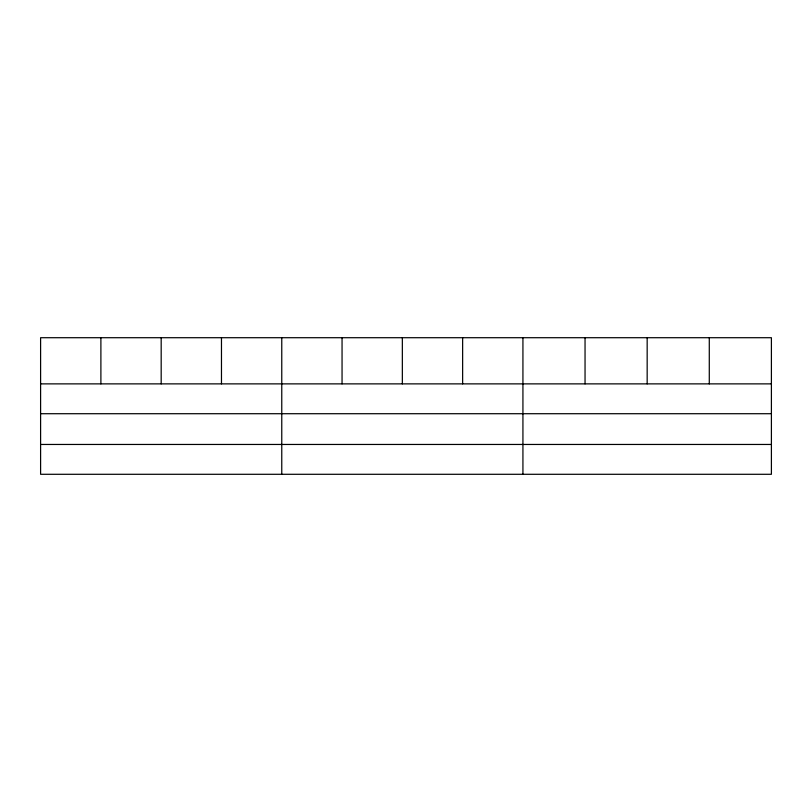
<?xml version="1.0" encoding="UTF-8"?>
<svg xmlns="http://www.w3.org/2000/svg" width="812" height="812" viewBox="0 0 812 812"><rect width="100%" height="100%" fill="white"/><g stroke="black" fill="none" stroke-linecap="round" stroke-linejoin="round"><path stroke-width="1.22" d="M771.4 413.714L771.4 337.711L40.6 337.711L40.6 474.289L771.4 474.289L771.4 413.714L40.6 413.714M40.6 383.873L771.4 383.873M40.6 444.458L771.4 444.458M709.282 337.711L709.282 383.873M647.164 337.711L647.164 383.873M585.046 337.711L585.046 383.873M522.928 337.711L522.928 474.289M462.637 337.711L462.637 383.873M402.346 337.711L402.346 383.873M342.055 337.711L342.055 383.873M281.764 337.711L281.764 474.289M221.473 337.711L221.473 383.873M161.182 337.711L161.182 383.873M100.891 337.711L100.891 383.873"/></g></svg>
